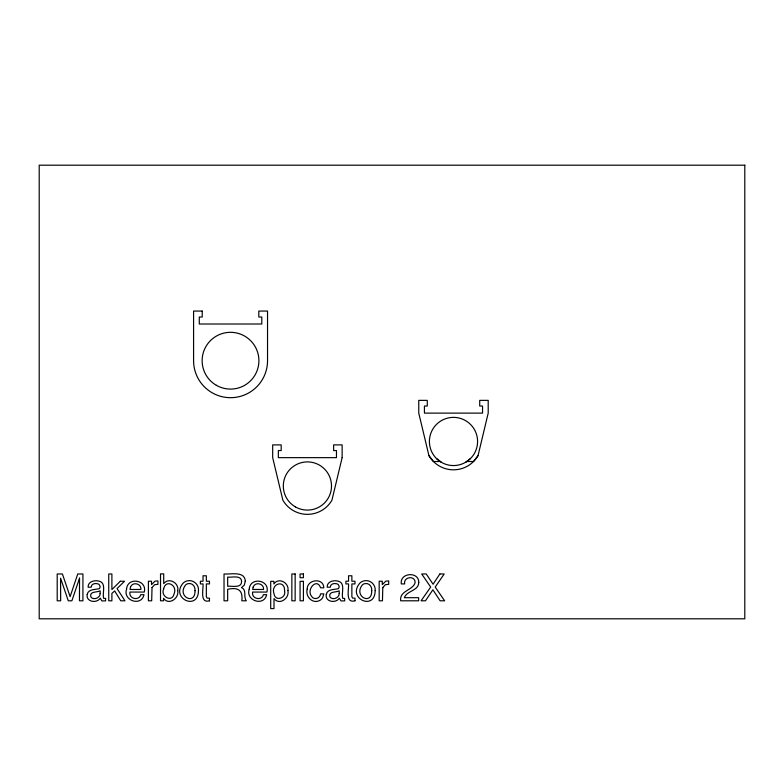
<?xml version="1.0" encoding="UTF-8"?>
<svg xmlns="http://www.w3.org/2000/svg" width="784" height="784" viewBox="0 0 784 784"><rect width="100%" height="100%" fill="white"/><g stroke="black" fill="none" stroke-linecap="round" stroke-linejoin="round"><path stroke-width="1.18" d="M466.607 461.511L473.526 461.511L478.034 455.641L488.207 413.119L488.207 400.369L479.71 400.369L479.71 406.034L482.542 406.034L482.542 413.119L424.428 413.119L424.428 406.034L427.27 406.034L427.27 400.369L418.764 400.369L418.764 413.119L428.936 455.641L433.444 461.511L440.373 461.511M465.529 462.335L470.527 458.503M436.453 458.503L441.441 462.335A24.098 24.098 0 0 0 477.583 441.47A24.098 24.098 0 0 0 441.441 420.606A24.098 24.098 0 0 0 441.441 462.335M478.034 455.641A28.342 28.342 0 0 1 428.936 455.641M79.537 578.171L79.458 600.799L82.918 600.799L82.918 573.976L77.763 573.976L70.109 596.653L62.406 573.976L57.203 573.976L57.203 600.799L60.672 600.799L60.574 578.171L68.286 600.799L71.883 600.799L79.537 578.171M284.572 590.901C286.542 598.153 275.008 601.994 274.037 593.802C270.343 583.698 285.072 579.023 284.572 590.901M163.631 589.039C160.23 596.624 172.255 602.876 174.038 593.939C177.988 585.217 165.561 578.67 163.631 589.039M177.733 590.646C179.271 598.417 168.658 605.758 163.542 598.3L163.542 600.799L160.514 600.799L160.514 573.878L163.709 573.878L163.709 583.619C168.697 576.975 179.281 582.884 177.733 590.646M198.46 590.607C198.323 611.069 170.598 598.662 182.741 583.6A8.075 8.075 0 0 1 187.454 580.856C193.344 579.386 199.116 584.619 198.46 590.607M307.21 589.127C305.084 596.467 312.679 604.474 319.882 600.358A6.713 6.713 0 0 0 322.841 597.241L323.792 593.88L320.597 593.88C320.215 596.82 317.481 599.211 314.462 598.427A4.028 4.028 0 0 1 311.797 596.546C305.731 589.901 316.952 577.093 320.597 587.814L323.792 587.814C323.665 577.347 306.887 579.298 307.21 589.127M375.173 590.607C375.026 611.069 347.302 598.662 359.444 583.6A8.075 8.075 0 0 1 364.168 580.856C370.048 579.386 375.83 584.619 375.173 590.607M126.577 589.147C122.627 600.691 141.443 606.875 144.001 594.664L140.767 594.664C139.18 601.171 128.605 599.005 129.938 592.067L144.276 592.067C147.412 579.641 127.351 576.671 126.577 589.147M249.224 589.147C245.274 600.691 264.1 606.875 266.648 594.664L263.424 594.664C261.827 601.171 251.252 599.005 252.595 592.067L266.923 592.067C270.068 579.641 249.998 576.671 249.224 589.147M287.924 590.587C289.649 598.3 279.418 605.718 273.998 598.604L273.998 608.6L270.705 608.6L270.705 581.336L273.9 581.336L273.9 583.923C278.663 576.926 289.374 582.845 287.924 590.587M241.599 581.552C241.668 588.5 231.711 585.775 227.664 586.265L227.664 577.093C231.701 577.72 241.423 574.623 241.599 581.552M87.2 594.38C85.672 601.916 96.726 603.729 100.303 598.212L101.861 600.916L105.595 600.887L105.595 598.466L103.635 598.261C102.077 593.027 106.84 582.708 98.804 581.091C94.433 579.895 87.73 581.64 88.102 587.216L91.169 587.216C91.248 583.267 96.295 582.845 99.029 584.296L100.225 586.736L99.441 588.637C95.364 589.725 88.298 588.911 87.2 594.38M326.281 594.38C324.752 601.916 335.797 603.729 339.374 598.212L340.942 600.916L344.666 600.887L344.666 598.466L342.706 598.261C341.148 593.027 345.911 582.708 337.884 581.091C333.504 579.895 326.81 581.64 327.173 587.216L330.24 587.216C330.329 583.267 335.366 582.845 338.11 584.296L339.305 586.736L338.512 588.637C334.435 589.725 327.379 588.911 326.281 594.38M418.764 582.394C418.725 590.93 406.759 590.587 404.348 597.692L418.636 597.692L418.636 600.799L400.683 600.799C399.301 590.381 413.07 590.587 415.128 582.541C415.255 575.113 403.143 576.74 404.662 583.923L401.32 583.923C399.487 572.536 418.96 571.193 418.764 582.394M195.03 590.705C195.334 605.513 177.39 596.83 184.985 585.844A4.469 4.469 0 0 1 187.964 583.688C192.237 582.463 195.579 586.648 195.03 590.705M371.734 590.705C372.037 605.513 354.103 596.83 361.689 585.844A4.469 4.469 0 0 1 364.668 583.688C368.95 582.463 372.282 586.648 371.734 590.705M245.284 581.209L244.294 585.148L241.501 587.618C246.597 589.47 243.755 595.811 245.598 599.603L246.313 600.799L241.854 600.799C243.04 590.313 238.248 586.932 227.664 589.294L227.664 600.799L224.028 600.799L224.028 573.976C230.369 574.584 244.902 570.723 245.284 581.209M100.136 593.498C100.401 597.967 93.306 600.622 90.787 596.869C89.288 591.058 96.981 592.586 100.136 590.852L100.136 593.498M339.207 593.498C339.472 597.967 332.377 600.622 329.868 596.869C328.359 591.058 336.052 592.586 339.207 590.852L339.207 593.498M152.027 587.588L151.694 600.799L148.401 600.799L148.401 581.238L151.528 581.238L151.528 584.619L155.016 581.16L157.917 580.895L157.917 584.364L154.644 584.668L152.027 587.588M382.788 587.588L382.455 600.799L379.172 600.799L379.172 581.238L382.288 581.238L382.288 584.619L385.787 581.16L388.688 580.895L388.688 584.364L385.405 584.668L382.788 587.588M130.487 587.157L130.026 589.46L140.895 589.46C141.541 583.384 132.369 581.444 130.487 587.157M253.134 587.157L252.683 589.46L263.551 589.46C264.188 583.384 255.025 581.444 253.134 587.157M342.128 457.65L331.955 500.172A28.342 28.342 0 0 1 282.857 500.172L272.685 457.65L272.685 444.891L281.191 444.891L281.191 450.565L278.349 450.565L278.349 457.65L336.463 457.65L336.463 450.565L333.631 450.565L333.631 444.891L342.128 444.891L342.128 457.65M439.873 573.976L433.082 584.237L426.231 573.976L421.684 573.976L430.69 587.049L421.077 600.799L425.467 600.799L432.895 589.774L440.128 600.799L444.636 600.799L435.198 587.049L444.205 573.976L439.873 573.976M120.334 581.238L111.896 589.548L111.896 573.976L108.741 573.976L108.741 600.799L111.896 600.799L111.896 593.459L114.65 590.94L120.756 600.799L124.95 600.799L117.041 588.568L124.538 581.238L120.334 581.238M209.475 600.799C199.499 603.69 203.526 588.902 203.027 583.923L200.381 583.923L200.381 581.238L203.027 581.238L203.027 575.779L206.349 575.779L206.349 581.238L209.475 581.238L209.475 583.923L206.349 583.923L206.349 596.693L207.045 598.065L209.475 598.212L209.475 600.799M354.985 600.799C345.009 603.69 349.037 588.902 348.547 583.923L345.891 583.923L345.891 581.238L348.547 581.238L348.547 575.779L351.869 575.779L351.869 581.238L354.985 581.238L354.985 583.923L351.869 583.923L351.869 596.693L352.555 598.065L354.985 598.212L354.985 600.799M744.8 165.199L39.2 165.199L39.2 618.801L744.8 618.801L744.8 165.199M202.223 311.062L193.579 311.062L193.579 360.699A36.975 36.975 0 0 0 230.565 397.684A36.975 36.975 0 0 0 267.54 360.699L267.54 311.062L258.808 311.062L258.808 317.02L261.797 317.02L261.797 324.008L199.283 324.008L199.283 317.02L202.223 317.02L202.223 311.062M295.147 573.976L291.854 573.976L291.854 600.799L295.147 600.799L295.147 573.976M303.418 573.976L300.076 573.976L300.076 577.7L303.418 577.7L303.418 573.976M303.418 581.336L300.076 581.336L300.076 600.799L303.418 600.799L303.418 581.336M216.325 385.287A28.391 28.391 0 0 0 258.906 360.699A28.391 28.391 0 0 0 216.325 336.12A28.391 28.391 0 0 0 216.325 385.287M295.362 506.866A24.098 24.098 0 0 0 331.505 485.992A24.098 24.098 0 0 0 295.362 465.128A24.098 24.098 0 0 0 295.362 506.866"/></g></svg>
